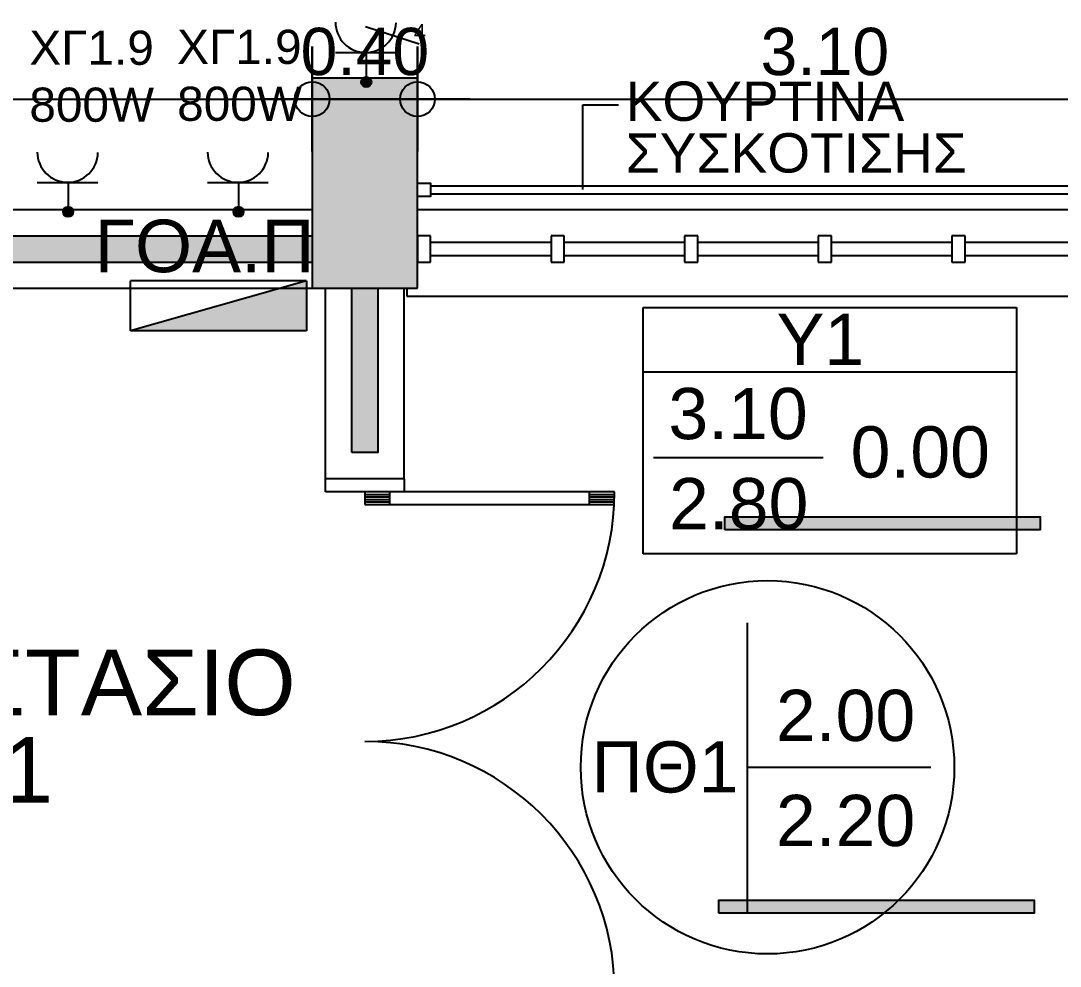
# Model space of a CAD drawing. Header units: metres. Extents: x -11 to 85, y -301 to 135.
# Drawn here: x 20.965 to 24.919, y 30.717 to 34.316 of the extents above; entities that cross this region are included whole.
import ezdxf
from ezdxf.enums import TextEntityAlignment as Align

# ---------------------------------------------------------------- set-up
doc = ezdxf.new("R2010")
doc.units = ezdxf.units.M
doc.header["$LTSCALE"] = 0.036
doc.header["$PDMODE"] = 2
for name, color, linetype in [('arxitek corofos', 252, 'Continuous'), ('DIMBLK', 252, 'Continuous'), ('electext', 20, 'Continuous'), ('hatch color', 252, 'Continuous'), ('HLEK-SYMBOL', 3, 'Continuous'), ('HLEK_FL001_SYMBOLS', 230, 'Continuous'), ('Parathira', 252, 'Continuous')]:
    doc.layers.add(name, color=color, linetype=linetype)
doc.styles.add('COMU-N', font='arial.ttf')
doc.styles.get("Standard").update_dxf_attribs({"font": 'arial.ttf'})
doc.styles.add('W4MS2', font='W4MS2.shx')
doc.dimstyles.new('CADWDOT', dxfattribs={"dimscale": 0.1, "dimtxt": 1.8, "dimasz": 0.08, "dimexe": 2, "dimexo": 0, "dimgap": 0.09, "dimtad": 0, "dimrnd": 0.001, "dimzin": 0, "dimdsep": 46, "dimtxsty": 'Standard', "dimblk1": 'ARTDIM', "dimblk2": 'ARTDIM', "dimsah": 1, "dimcen": 0.09, "dimdle": 0.05, "dimse1": 1, "dimse2": 1, "dimadec": 0, "dimazin": 0, "dimtfac": 1, "dimtmove": 0, "dimatfit": 3, "dimldrblk": 'ARTDIM', "dimfxl": 2, "dimtvp": 0.9999, "dimtolj": 1, "dimtzin": 0, "dimarcsym": 0})

# ---------------------------------------------------------------- blocks, each defined once
blk = doc.blocks.new('ARTDIM')
at = {"layer": 'DIMBLK'}
for p, q in [((0, -24.9975), (0, 24.9975)), ((-24.9975, 0), (24.9975, 0))]:
    blk.add_line(p, q, dxfattribs=at)
blk.add_circle((0, 0), 8.25, dxfattribs=at)
blk = doc.blocks.new('*D459')
at = {"layer": 'arxitek corofos', "color": 0, "lineweight": -2}
blk.add_line((22.4817, 34.0176), (25.5657, 34.0176), dxfattribs=at)
at = {"layer": 'Defpoints', "color": 0, "transparency": 16777216}
for p in [(25.5737, 34.0176), (22.4737, 33.3713), (25.5737, 33.3713)]:
    blk.add_point(p, dxfattribs=at)
at = {"layer": 'arxitek corofos', "color": 0, "lineweight": -2, "xscale": 0.008, "yscale": 0.008, "zscale": 0.008, "rotation": 180}
blk.add_blockref('ARTDIM', (22.4737, 34.0176), dxfattribs=at)
at = {"layer": 'arxitek corofos', "color": 0, "lineweight": -2, "xscale": 0.008, "yscale": 0.008, "zscale": 0.008}
blk.add_blockref('ARTDIM', (25.5737, 34.0176), dxfattribs=at)
at = {"layer": 'arxitek corofos', "color": 0, "insert": (24.0237, 34.1976), "char_height": 0.18, "attachment_point": 5}
blk.add_mtext('\\A1;3.10', dxfattribs=at)
blk = doc.blocks.new('*D488')
at = {"layer": 'arxitek corofos', "color": 0, "lineweight": -2}
blk.add_line((18.9817, 34.0176), (22.0657, 34.0176), dxfattribs=at)
at = {"layer": 'Defpoints', "color": 0, "transparency": 16777216}
for p in [(22.0737, 34.0176), (18.9737, 33.6974), (22.0737, 33.6974)]:
    blk.add_point(p, dxfattribs=at)
at = {"layer": 'arxitek corofos', "color": 0, "lineweight": -2, "xscale": 0.008, "yscale": 0.008, "zscale": 0.008, "rotation": 180}
blk.add_blockref('ARTDIM', (18.9737, 34.0176), dxfattribs=at)
at = {"layer": 'arxitek corofos', "color": 0, "lineweight": -2, "xscale": 0.008, "yscale": 0.008, "zscale": 0.008}
blk.add_blockref('ARTDIM', (22.0737, 34.0176), dxfattribs=at)
at = {"layer": 'arxitek corofos', "color": 0, "insert": (20.5237, 34.1976), "char_height": 0.18, "attachment_point": 5}
blk.add_mtext('\\A1;3.10', dxfattribs=at)
blk = doc.blocks.new('*D489')
at = {"layer": 'arxitek corofos', "color": 0, "lineweight": -2}
blk.add_line((22.0817, 34.0176), (22.4657, 34.0176), dxfattribs=at)
at = {"layer": 'Defpoints', "color": 0, "transparency": 16777216}
for p in [(22.0737, 34.0176), (22.4737, 34.0176), (22.4737, 34.0176)]:
    blk.add_point(p, dxfattribs=at)
at = {"layer": 'arxitek corofos', "color": 0, "lineweight": -2, "xscale": 0.008, "yscale": 0.008, "zscale": 0.008, "rotation": 180}
blk.add_blockref('ARTDIM', (22.0737, 34.0176), dxfattribs=at)
at = {"layer": 'arxitek corofos', "color": 0, "lineweight": -2, "xscale": 0.008, "yscale": 0.008, "zscale": 0.008}
blk.add_blockref('ARTDIM', (22.4737, 34.0176), dxfattribs=at)
at = {"layer": 'arxitek corofos', "color": 0, "insert": (22.2737, 34.1976), "char_height": 0.18, "attachment_point": 5}
blk.add_mtext('\\A1;0.40', dxfattribs=at)
blk = doc.blocks.new('A$C27FB3B59')
at = {"layer": 'Parathira'}
for p, q in [((-3.1, -0.15), (0, -0.15)), ((-3.1, -0.25), (-3.1, -0.35)), ((-3.05, -0.25), (-3.1, -0.25)), ((-3.05, -0.35), (-3.05, -0.25)), ((-3.05, -0.275), (-2.5917, -0.275)), ((-2.5917, -0.25), (-2.5917, -0.35)), ((-2.5417, -0.25), (-2.5917, -0.25)), ((-2.5417, -0.35), (-2.5417, -0.25)), ((-2.5417, -0.275), (-2.0833, -0.275)), ((-2.0833, -0.25), (-2.0833, -0.35)), ((-2.0333, -0.25), (-2.0833, -0.25)), ((-2.0333, -0.35), (-2.0333, -0.25)), ((-2.0333, -0.275), (-1.575, -0.275)), ((-1.575, -0.25), (-1.575, -0.35)), ((-1.525, -0.25), (-1.575, -0.25)), ((-1.525, -0.35), (-1.525, -0.25)), ((-1.525, -0.275), (-1.0667, -0.275)), ((-1.0667, -0.25), (-1.0667, -0.35)), ((-1.0167, -0.25), (-1.0667, -0.25)), ((-1.0167, -0.35), (-1.0167, -0.25)), ((-1.0167, -0.275), (-0.5583, -0.275)), ((-0.5583, -0.25), (-0.5583, -0.35)), ((-0.5083, -0.25), (-0.5583, -0.25)), ((-0.5083, -0.35), (-0.5083, -0.25)), ((-0.5083, -0.275), (-0.05, -0.275)), ((-0.05, -0.25), (-0.05, -0.35)), ((0, -0.25), (-0.05, -0.25)), ((0, -0.35), (0, -0.25)), ((-3.1, -0.35), (-3.05, -0.35)), ((-3.05, -0.325), (-2.5917, -0.325)), ((-2.5917, -0.35), (-2.5417, -0.35)), ((-2.5417, -0.325), (-2.0833, -0.325)), ((-2.0833, -0.35), (-2.0333, -0.35)), ((-2.0333, -0.325), (-1.575, -0.325)), ((-1.575, -0.35), (-1.525, -0.35)), ((-1.525, -0.325), (-1.0667, -0.325)), ((-1.0667, -0.35), (-1.0167, -0.35)), ((-1.0167, -0.325), (-0.5583, -0.325)), ((-0.5583, -0.35), (-0.5083, -0.35)), ((-0.5083, -0.325), (-0.05, -0.325)), ((-0.05, -0.35), (0, -0.35)), ((-3.14, -0.45), (-3.14, -0.48)), ((-3.14, -0.48), (0, -0.48))]:
    blk.add_line(p, q, dxfattribs=at)
blk = doc.blocks.new('gJ6_a28')
at = {"layer": 'HLEK-SYMBOL', "color": 0, "linetype": 'Continuous'}
for p, q in [((-0.67, 0), (-0.67, 0.19)), ((-0.67, 0.19), (0, 0.19)), ((-0.67, 0), (0, 0.19)), ((0, 0.19), (0, 0)), ((-0.67, 0), (0, 0))]:
    blk.add_line(p, q, dxfattribs=at)
at = {"layer": 'HLEK-SYMBOL', "color": 0}
blk.add_solid([(-0.67, 0.19), (0, 0.19), (-0.67, 0)], dxfattribs=at)
at = {"layer": 'HLEK-SYMBOL', "color": 0, "style": 'W4MS2', "flags": 8}
blk.add_attdef('NODE_NUMBER', (0.018, 0.0914), '', height=0.1, dxfattribs=at)
blk.add_attdef('NODE_NUMBER', (0.018, 0.0914), '', height=0.1, dxfattribs=at)
blk = doc.blocks.new('gJ6_a14')
at = {"linetype": 'Continuous'}
for p, q in [((-0.1176, 0.1119), (0.113, 0.1119)), ((0, 0.1119), (0, 0))]:
    blk.add_line(p, q, dxfattribs=at)
blk.add_arc((-0.0023, 0.2279), 0.1153, 180, 358.9566, dxfattribs=at)
blk = doc.blocks.new('*X1779')
at = {"color": 0}
for p, q in [((15.598, 2.587), (15.737, 2.727)), ((15.598, 2.622), (15.702, 2.727)), ((15.601, 2.607), (15.609, 2.616)), ((15.604, 2.646), (15.605, 2.647)), ((15.605, 2.559), (15.765, 2.719)), ((15.605, 2.577), (15.614, 2.585)), ((15.609, 2.652), (15.618, 2.66)), ((15.611, 2.547), (15.618, 2.554)), ((15.614, 2.621), (15.623, 2.63)), ((15.617, 2.536), (15.789, 2.707)), ((15.618, 2.59), (15.627, 2.599)), ((15.623, 2.665), (15.631, 2.674)), ((15.623, 2.559), (15.631, 2.568)), ((15.627, 2.634), (15.636, 2.643)), ((15.627, 2.528), (15.636, 2.537)), ((15.631, 2.603), (15.64, 2.612)), ((15.633, 2.516), (15.808, 2.691)), ((15.636, 2.678), (15.645, 2.687)), ((15.636, 2.572), (15.645, 2.581)), ((15.64, 2.647), (15.649, 2.656)), ((15.64, 2.541), (15.649, 2.55)), ((15.645, 2.616), (15.654, 2.625)), ((15.649, 2.691), (15.658, 2.7)), ((15.649, 2.585), (15.658, 2.594)), ((15.653, 2.501), (15.824, 2.672)), ((15.654, 2.66), (15.662, 2.669)), ((15.654, 2.554), (15.662, 2.563)), ((15.658, 2.63), (15.667, 2.638)), ((15.662, 2.705), (15.671, 2.714)), ((15.662, 2.599), (15.671, 2.607)), ((15.667, 2.674), (15.676, 2.683)), ((15.667, 2.568), (15.676, 2.577)), ((15.671, 2.643), (15.68, 2.652)), ((15.671, 2.537), (15.68, 2.546)), ((15.676, 2.718), (15.678, 2.721)), ((15.676, 2.489), (15.836, 2.648)), ((15.676, 2.612), (15.685, 2.621)), ((15.68, 2.687), (15.689, 2.696)), ((15.68, 2.581), (15.689, 2.59)), ((15.685, 2.656), (15.693, 2.665)), ((15.685, 2.55), (15.693, 2.559)), ((15.689, 2.625), (15.698, 2.634)), ((15.693, 2.7), (15.702, 2.709)), ((15.693, 2.594), (15.702, 2.603)), ((15.698, 2.669), (15.707, 2.678)), ((15.698, 2.563), (15.707, 2.572)), ((15.702, 2.638), (15.711, 2.647)), ((15.702, 2.532), (15.711, 2.541)), ((15.705, 2.482), (15.843, 2.62)), ((15.707, 2.714), (15.715, 2.722)), ((15.707, 2.607), (15.715, 2.616)), ((15.711, 2.683), (15.72, 2.691)), ((15.711, 2.577), (15.72, 2.585)), ((15.715, 2.652), (15.724, 2.66)), ((15.715, 2.546), (15.724, 2.554)), ((15.72, 2.727), (15.721, 2.728)), ((15.72, 2.621), (15.729, 2.63)), ((15.724, 2.696), (15.733, 2.705)), ((15.724, 2.59), (15.733, 2.599)), ((15.729, 2.665), (15.738, 2.674)), ((15.729, 2.559), (15.738, 2.568)), ((15.733, 2.634), (15.742, 2.643)), ((15.733, 2.528), (15.742, 2.537)), ((15.738, 2.709), (15.746, 2.718)), ((15.738, 2.603), (15.746, 2.612)), ((15.741, 2.482), (15.842, 2.584)), ((15.742, 2.678), (15.751, 2.687)), ((15.742, 2.572), (15.751, 2.581)), ((15.746, 2.647), (15.755, 2.656)), ((15.746, 2.541), (15.755, 2.55)), ((15.751, 2.722), (15.752, 2.724)), ((15.751, 2.616), (15.76, 2.625)), ((15.755, 2.691), (15.764, 2.7)), ((15.755, 2.585), (15.764, 2.594)), ((15.76, 2.66), (15.768, 2.669)), ((15.76, 2.554), (15.768, 2.563)), ((15.764, 2.63), (15.773, 2.638)), ((15.768, 2.705), (15.777, 2.714)), ((15.768, 2.599), (15.777, 2.607)), ((15.773, 2.674), (15.782, 2.683)), ((15.773, 2.568), (15.782, 2.577)), ((15.777, 2.643), (15.786, 2.652)), ((15.777, 2.537), (15.786, 2.546)), ((15.782, 2.612), (15.791, 2.621)), ((15.786, 2.687), (15.795, 2.696)), ((15.786, 2.581), (15.795, 2.59)), ((15.791, 2.656), (15.799, 2.665)), ((15.791, 2.55), (15.799, 2.559)), ((15.795, 2.625), (15.804, 2.634)), ((15.799, 2.594), (15.808, 2.603)), ((15.804, 2.669), (15.813, 2.678)), ((15.804, 2.563), (15.813, 2.572)), ((15.808, 2.638), (15.817, 2.647)), ((15.808, 2.532), (15.817, 2.541)), ((15.813, 2.607), (15.822, 2.616)), ((15.817, 2.577), (15.826, 2.585)), ((15.822, 2.652), (15.83, 2.66)), ((15.822, 2.546), (15.83, 2.554)), ((15.826, 2.621), (15.835, 2.63)), ((15.83, 2.59), (15.839, 2.599)), ((15.835, 2.559), (15.835, 2.56)), ((15.839, 2.634), (15.84, 2.635)), ((15.844, 2.603), (15.844, 2.603)), ((15.645, 2.51), (15.654, 2.519)), ((15.658, 2.523), (15.667, 2.532)), ((15.664, 2.494), (15.671, 2.501)), ((15.676, 2.506), (15.685, 2.515)), ((15.689, 2.519), (15.698, 2.528)), ((15.693, 2.488), (15.702, 2.497)), ((15.707, 2.501), (15.715, 2.51)), ((15.72, 2.515), (15.729, 2.523)), ((15.724, 2.484), (15.733, 2.493)), ((15.738, 2.497), (15.746, 2.506)), ((15.751, 2.51), (15.76, 2.519)), ((15.764, 2.523), (15.773, 2.532)), ((15.768, 2.493), (15.777, 2.501)), ((15.782, 2.506), (15.791, 2.515)), ((15.795, 2.519), (15.804, 2.528))]:
    blk.add_line(p, q, dxfattribs=at)
blk = doc.blocks.new('GJ6_A78')
at = {"layer": 'HLEK-SYMBOL', "color": 0, "linetype": 'Continuous'}
blk.add_circle((0, 0), 0.0989, dxfattribs=at)
at = {"layer": 'HLEK-SYMBOL', "color": 0, "xscale": 0.8, "yscale": 0.8, "zscale": 0.8}
blk.add_blockref('*X1779', (-12.576, -2.084), dxfattribs=at)
blk = doc.blocks.new('priza')
at = {"layer": 'HLEK_FL001_SYMBOLS', "xscale": 0.1951472641207488, "yscale": 0.1951472641207488, "zscale": 0.1951472641207488}
blk.add_blockref('GJ6_A78', (87.4, -100.4953), dxfattribs=at)
at = {"layer": 'HLEK_FL001_SYMBOLS', "rotation": 180}
blk.add_blockref('gJ6_a14', (87.4, -100.4952), dxfattribs=at)
blk = doc.blocks.new('priza tetrapli')
at = {"layer": 'HLEK_FL001_SYMBOLS', "ltscale": 5}
blk.add_line((444.1264, -18.901), (444.3314, -18.9664), dxfattribs=at)
at = {"layer": 'HLEK_FL001_SYMBOLS', "rotation": 180}
blk.add_blockref('priza', (531.5297, -119.6074), dxfattribs=at)
at = {"layer": 'HLEK_FL001_SYMBOLS', "ltscale": 5}
blk.add_text('4', height=0.06, dxfattribs=at).set_placement((444.3099, -18.9515))
blk = doc.blocks.new('lampes fthorismou 120')
at = {"layer": 'hatch color'}
blk.add_hatch(color=181, dxfattribs=at).paths.add_polyline_path([(84.1811, -99.2639), (84.1811, -99.2139), (85.3811, -99.2139), (85.3811, -99.2639)])
at = {"layer": 'HLEK_FL001_SYMBOLS'}
blk.add_lwpolyline([(84.1811, -99.2639), (84.1811, -99.2139), (85.3811, -99.2139), (85.3811, -99.2639)], close=True, dxfattribs=at)

msp = doc.modelspace()

# ---------------------------------------------------------------- hatches: boundary and pattern name
at = {"layer": 'arxitek corofos'}
for points in [[(22.4737, 34.0974), (22.0737, 34.0974), (22.0737, 33.2974), (22.4737, 33.2974)], [(22.0737, 33.4974), (18.9737, 33.4974), (18.9737, 33.3974), (22.0737, 33.3974)], [(22.3237, 33.2974), (22.2237, 33.2974), (22.2237, 32.6724), (22.3237, 32.6724)]]:
    msp.add_hatch(color=256, dxfattribs=at).paths.add_polyline_path(points)

# ---------------------------------------------------------------- linework, layer by layer
for p, q in [((22.4737, 34.0974), (22.0737, 34.0974)), ((22.0737, 34.0974), (22.0737, 33.2974)), ((22.4737, 33.2974), (22.4737, 34.0974)), ((23.1028, 33.6734), (23.1028, 33.9958)), ((23.1028, 33.9958), (23.2388, 33.9958)), ((22.5237, 33.6874), (25.5237, 33.6874)), ((22.5237, 33.6574), (25.5237, 33.6574)), ((18.9737, 33.5974), (22.0737, 33.5974)), ((18.9737, 33.4974), (22.0737, 33.4974)), ((18.9737, 33.3974), (22.0737, 33.3974)), ((18.9737, 33.2974), (22.0737, 33.2974)), ((22.0737, 33.2974), (22.4737, 33.2974)), ((22.1237, 32.5724), (22.1237, 33.2974)), ((22.2237, 32.6724), (22.2237, 33.2974)), ((22.3237, 32.6724), (22.3237, 33.2974)), ((22.4237, 32.5724), (22.4237, 33.2974)), ((23.3328, 32.2863), (23.3328, 33.2239)), ((23.3328, 33.2239), (24.7532, 33.2239)), ((24.7532, 33.2239), (24.7532, 32.2863)), ((24.7532, 32.9782), (23.3328, 32.9782)), ((22.3237, 32.6724), (22.2237, 32.6724)), ((23.3718, 32.6526), (24.0178, 32.6526)), ((22.4237, 32.5724), (22.1237, 32.5724)), ((22.1237, 32.5224), (22.1237, 32.5724)), ((22.4237, 32.5724), (22.4237, 32.5224)), ((22.4237, 32.5224), (22.1237, 32.5224)), ((22.2737, 32.5224), (22.2737, 32.4749)), ((23.2237, 32.5224), (22.2737, 32.5224)), ((22.2737, 32.5129), (22.3687, 32.5129)), ((22.3687, 32.4749), (22.3687, 32.5224)), ((23.1287, 32.4749), (23.1287, 32.5224)), ((23.1287, 32.5129), (23.2237, 32.5129)), ((22.2737, 32.5034), (22.3687, 32.5034)), ((22.2737, 32.4939), (22.3687, 32.4939)), ((22.2737, 32.4844), (22.3687, 32.4844)), ((22.2737, 32.4749), (23.2225, 32.4749)), ((23.1287, 32.5034), (23.2235, 32.5034)), ((23.1287, 32.4939), (23.2233, 32.4939)), ((23.1287, 32.4844), (23.223, 32.4844)), ((24.7532, 32.2863), (23.3328, 32.2863)), ((23.7276, 32.024), (23.7276, 30.924)), ((23.7276, 31.474), (24.4276, 31.474))]:
    msp.add_line(p, q, dxfattribs=at)
msp.add_lwpolyline([(22.4737, 33.6474), (22.4737, 33.6974), (22.5237, 33.6974), (22.5237, 33.6474)], close=True, dxfattribs=at)
msp.add_circle((23.8056, 31.474), 0.7105, dxfattribs=at)
for centre, start, end in [((22.2737, 32.5224), 270, 0), ((22.2737, 30.6224), 0, 90)]:
    msp.add_arc(centre, 0.95, start, end, dxfattribs=at)

# ---------------------------------------------------------------- block references
msp.add_blockref('A$C27FB3B59', (25.5737, 33.7474), dxfattribs=at)
at = {"layer": 'HLEK_FL001_SYMBOLS'}
for name, p in [('priza tetrapli', (-421.8505, 53.1946)), ('lampes fthorismou 120', (-60.5378, 131.6416)), ('lampes fthorismou 120', (-60.5609, 130.1824))]:
    msp.add_blockref(name, p, dxfattribs=at)
at = {"layer": 'HLEK_FL001_SYMBOLS', "rotation": 180}
for name, p in [('priza', (108.5451, -66.907)), ('priza', (109.193, -66.9071)), ('gJ6_a28', (21.3817, 33.3254))]:
    msp.add_blockref(name, p, dxfattribs=at)

# ---------------------------------------------------------------- texts
at = {"layer": 'arxitek corofos', "style": 'COMU-N'}
for s, height, p in [('ΚΟΥΡΤΙΝΑ', 0.15, (23.266, 33.9345)), ('ΣΥΣΚΟΤΙΣΗΣ', 0.15, (23.266, 33.7378)), ('Y1', 0.195, (23.8402, 33.0054)), ('3.10', 0.195, (23.4285, 32.7231)), ('0.00', 0.195, (24.1218, 32.577)), ('2.80', 0.195, (23.4309, 32.3801)), ('ΚΛΙΜΑΚΟΣΤΑΣΙΟ', 0.25, (19.1725, 31.6722)), ('K 1', 0.25, (20.563, 31.3389))]:
    msp.add_text(s, height=height, dxfattribs=at).set_placement(p)
for tag, text, p in [('2.00', '0.90', (24.1026, 31.574)), ('ΠΘ1', '2.20', (23.4152, 31.378)), ('2.20', '2.20', (24.1026, 31.174))]:
    msp.add_attdef(tag, text=text, height=0.195, dxfattribs=at).set_placement(p, align=Align.CENTER)
at = {"layer": 'electext', "style": 'COMU-N'}
msp.add_text('ΓΟΑ.Π', height=0.2, dxfattribs=at).set_placement((21.2452, 33.3585))
at = {"layer": 'HLEK_FL001_SYMBOLS', "char_height": 0.13, "attachment_point": 1, "style": 'COMU-N'}
for insert in [(20.9972, 34.278), (21.5594, 34.2815)]:
    msp.add_mtext_dynamic_manual_height_columns('ΧΓ1.9\\P800W', width=0.462213, gutter_width=0.65, heights=[0], dxfattribs=dict(at, insert=insert))

# ---------------------------------------------------------------- dimensions: what is measured, and where the dimension line sits
at = {"layer": 'arxitek corofos'}
for base, p1, p2, picture, middle in [((22.0737, 34.0176), (18.9737, 33.6974), (22.0737, 33.6974), '*D488', (20.5237, 34.1976)), ((25.5737, 34.0176), (22.4737, 33.3713), (25.5737, 33.3713), '*D459', (24.0237, 34.1976))]:
    dim = msp.add_linear_dim(base=base, p1=p1, p2=p2, dimstyle='CADWDOT', dxfattribs=at)
    dim.commit()
    dim.dimension.update_dxf_attribs({"geometry": picture, "text_midpoint": middle})
dim = msp.add_linear_dim(base=(22.4737, 34.0176), p1=(22.0737, 34.0176), p2=(22.4737, 34.0176), dimstyle='CADWDOT', dxfattribs=at)
dim.commit()
dim.dimension.update_dxf_attribs({"geometry": '*D489', "text_midpoint": (22.2737, 34.0176), "dimtype": 160})

doc.saveas('drawing.dxf')
